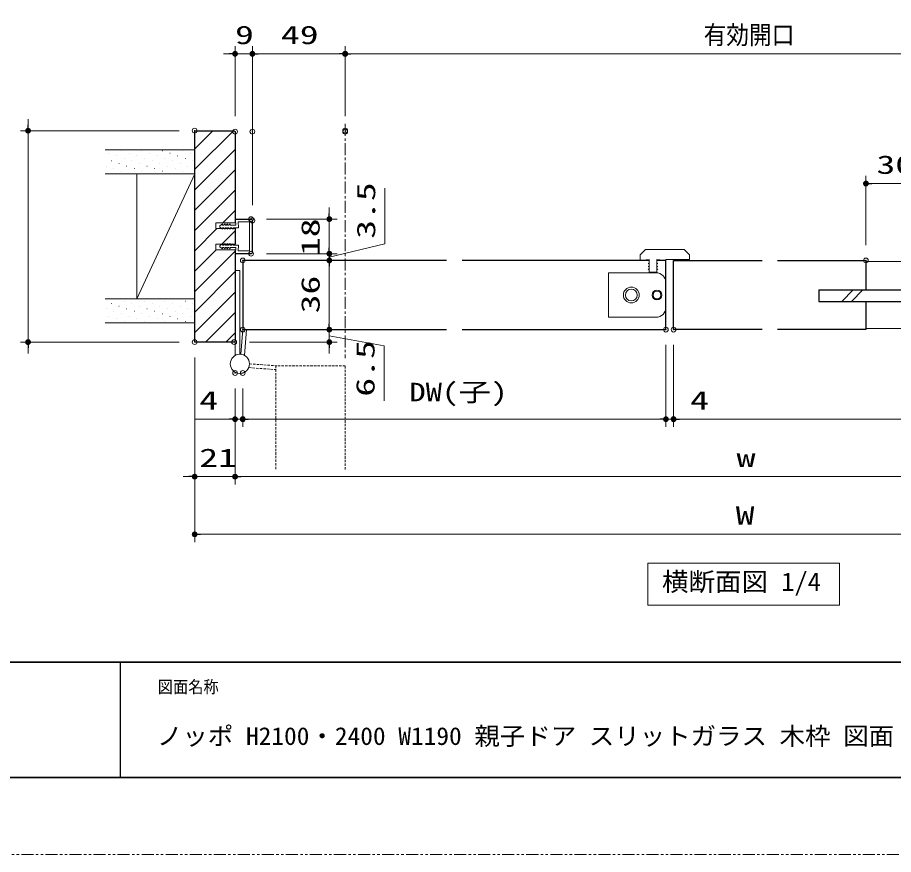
# Model space of a CAD drawing. Units: millimetres, scale not verified. Extents: x -1306 to 1306, y -607 to 607.
# Drawn here: x -946.3 to -490.8, y -594 to -158.5 of the extents above; entities that cross this region are included whole.
import ezdxf
from ezdxf.enums import TextEntityAlignment as Align

# ---------------------------------------------------------------- set-up
doc = ezdxf.new("R2010")
doc.units = ezdxf.units.MM
doc.header["$LTSCALE"] = 5
doc.header["$PDMODE"] = 32
doc.header["$PDSIZE"] = 2.5
for name, pattern in [('USER1', [2.5, 1.25, -0.25, 0.25, -0.25, 0.25, -0.25]), ('USER2', [0.375, 0.25, -0.125]), ('USER3', [2, 1.25, -0.25, 0.25, -0.25])]:
    doc.linetypes.add(name, pattern=pattern)
for name, color, linetype, lineweight in [('0-1_線(黄)', 2, 'Continuous', 15), ('0-3_陰線', 4, 'USER1', 9), ('0-C_中心線', 3, 'USER3', 9), ('0-D_線(白)', 7, 'Continuous', 30), ('1-0_線(水)', 4, 'Continuous', 9), ('1-1_寸法線', 3, 'Continuous', 13), ('1-2_ハッチング', 6, 'Continuous', 9), ('1-4_DEFPOINTS', 7, 'Continuous', 5), ('1-5_0', 3, 'Continuous', 25), ('1-6_点線(黄)', 2, 'USER2', 15), ('1-7_図面枠', 7, 'Continuous', 35)]:
    doc.layers.add(name, color=color, linetype=linetype, lineweight=lineweight)
doc.styles.add('ＭＳ ゴシック', font='')
doc.styles.get('ＭＳ ゴシック').set_extended_font_data('MS Gothic')

# ---------------------------------------------------------------- blocks, each defined once
blk = doc.blocks.new('_DOT')
at = {"layer": '1-5_0'}
blk.add_line((-2.5, 0), (-5, 0), dxfattribs=at)
for points in [[(0, 0), (-2.5, 0), (-2.48, 0.313)], [(0, 0), (-2.48, -0.313), (-2.5, 0)], [(0, 0), (-2.48, 0.313), (-2.421, 0.622)], [(0, 0), (-2.421, -0.622), (-2.48, -0.313)], [(0, 0), (-2.421, 0.622), (-2.324, 0.92)], [(0, 0), (-2.324, -0.92), (-2.421, -0.622)], [(0, 0), (-2.324, 0.92), (-2.191, 1.204)], [(0, 0), (-2.191, -1.204), (-2.324, -0.92)], [(0, 0), (-2.191, 1.204), (-2.023, 1.469)], [(0, 0), (-2.023, -1.469), (-2.191, -1.204)], [(0, 0), (-2.023, 1.469), (-1.822, 1.711)], [(0, 0), (-1.822, -1.711), (-2.023, -1.469)], [(0, 0), (-1.822, 1.711), (-1.594, 1.926)], [(0, 0), (-1.594, -1.926), (-1.822, -1.711)], [(0, 0), (-1.594, 1.926), (-1.34, 2.111)], [(0, 0), (-1.34, -2.111), (-1.594, -1.926)], [(0, 0), (-1.34, 2.111), (-1.064, 2.262)], [(0, 0), (-1.064, -2.262), (-1.34, -2.111)], [(0, 0), (-1.064, 2.262), (-0.773, 2.378)], [(0, 0), (-0.773, -2.378), (-1.064, -2.262)], [(0, 0), (-0.773, 2.378), (-0.468, 2.456)], [(0, 0), (-0.468, -2.456), (-0.773, -2.378)], [(0, 0), (-0.468, 2.456), (-0.157, 2.495)], [(0, 0), (-0.157, -2.495), (-0.468, -2.456)], [(0, 0), (-0.157, 2.495), (0.157, 2.495)], [(0, 0), (0.157, -2.495), (-0.157, -2.495)], [(0, 0), (0.157, 2.495), (0.468, 2.456)], [(0, 0), (0.468, 2.456), (0.773, 2.378)], [(0, 0), (0.773, 2.378), (1.064, 2.262)], [(0, 0), (1.064, 2.262), (1.34, 2.111)], [(0, 0), (1.34, 2.111), (1.594, 1.926)], [(0, 0), (1.594, 1.926), (1.822, 1.711)], [(0, 0), (1.822, 1.711), (2.023, 1.469)], [(0, 0), (2.023, 1.469), (2.191, 1.204)], [(0, 0), (2.191, 1.204), (2.324, 0.92)], [(0, 0), (2.324, 0.92), (2.421, 0.622)], [(0, 0), (2.421, 0.622), (2.48, 0.313)], [(0, 0), (2.48, 0.313), (2.5, 0)], [(0, 0), (0.468, -2.456), (0.157, -2.495)], [(0, 0), (0.773, -2.378), (0.468, -2.456)], [(0, 0), (1.064, -2.262), (0.773, -2.378)], [(0, 0), (1.34, -2.111), (1.064, -2.262)], [(0, 0), (1.594, -1.926), (1.34, -2.111)], [(0, 0), (1.822, -1.711), (1.594, -1.926)], [(0, 0), (2.023, -1.469), (1.822, -1.711)], [(0, 0), (2.191, -1.204), (2.023, -1.469)], [(0, 0), (2.324, -0.92), (2.191, -1.204)], [(0, 0), (2.421, -0.622), (2.324, -0.92)], [(0, 0), (2.48, -0.313), (2.421, -0.622)], [(0, 0), (2.5, 0), (2.48, -0.313)]]:
    blk.add_solid(points, dxfattribs=at)

msp = doc.modelspace()

# ---------------------------------------------------------------- linework, layer by layer
at = {"layer": '0-1_線(黄)'}
for p, q in [((-900.778, -227.417), (-854.145, -227.417)), ((-900.778, -239.917), (-854.145, -239.917)), ((-854.145, -239.917), (-884.145, -304.917)), ((-884.145, -239.917), (-884.145, -304.917)), ((-900.778, -304.917), (-854.145, -304.917)), ((-900.778, -317.417), (-854.145, -317.417))]:
    msp.add_line(p, q, dxfattribs=at)
msp.add_lwpolyline([(-618.465, -442.417), (-518.928, -442.417), (-518.928, -464.252), (-618.465, -464.252)], close=True, dxfattribs=at)
at = {"layer": '0-3_陰線'}
msp.add_line((387.036, -594), (-1292.964, -594), dxfattribs=at)
at = {"layer": '0-C_中心線'}
msp.add_line((-775.894, -213.916), (-775.894, -335.75), dxfattribs=at)
at = {"layer": '0-D_線(白)'}
for p, q in [((-854.145, -217.417), (-833.645, -217.417)), ((-854.145, -327.417), (-854.145, -217.417)), ((-833.645, -217.417), (-833.145, -217.917)), ((-833.145, -217.917), (-833.145, -265.387)), ((-833.145, -268.387), (-833.145, -276.417)), ((-833.145, -279.417), (-833.145, -326.917)), ((-829.145, -284.917), (-829.145, -320.917)), ((-723.145, -284.917), (-829.145, -284.917)), ((-617.887, -284.917), (-715.145, -284.917)), ((-609.145, -284.917), (-613.773, -284.917)), ((-609.145, -320.917), (-609.145, -284.917)), ((-605.145, -284.917), (-559.145, -284.917)), ((-605.145, -320.917), (-605.145, -284.917)), ((-551.145, -284.917), (-505.145, -284.917)), ((-505.145, -284.917), (-505.145, -300.217)), ((-505.145, -306.217), (-505.145, -320.917)), ((-829.145, -320.917), (-723.145, -320.917)), ((-715.145, -320.917), (-609.145, -320.917)), ((-559.145, -320.917), (-605.145, -320.917)), ((-505.145, -320.917), (-551.145, -320.917)), ((-833.645, -327.417), (-854.145, -327.417)), ((-833.645, -327.417), (-833.145, -326.917)), ((-833.145, -326.917), (-833.645, -327.417))]:
    msp.add_line(p, q, dxfattribs=at)
for points in [[(-529.645, -300.217), (-529.645, -306.217), (-450.645, -306.217)], [(-529.645, -300.217), (-450.645, -300.217), (-450.645, -306.217)]]:
    msp.add_lwpolyline(points, dxfattribs=at)
at = {"layer": '1-0_線(水)'}
for p, q in [((-622.515, -282.088), (-619.687, -279.26)), ((-619.687, -279.26), (-599.631, -279.26)), ((-596.803, -282.088), (-599.631, -279.26)), ((-596.803, -282.088), (-596.803, -284.403)), ((-617.887, -286.46), (-618.401, -286.46)), ((-618.401, -286.46), (-617.887, -286.757)), ((-617.887, -284.403), (-617.887, -286.46)), ((-617.887, -286.757), (-617.887, -288.002)), ((-609.145, -284.917), (-613.773, -284.403)), ((-613.773, -284.403), (-613.773, -286.46)), ((-613.773, -286.46), (-613.259, -286.46)), ((-613.259, -286.46), (-613.773, -286.757)), ((-613.773, -288.002), (-613.773, -286.757)), ((-613.773, -286.757), (-613.773, -288.002)), ((-596.803, -284.403), (-609.145, -284.403)), ((-609.145, -284.403), (-609.145, -284.917)), ((-505.145, -285.417), (-475.145, -285.417)), ((-833.145, -334.387), (-833.145, -290.217)), ((-638.971, -291.346), (-638.971, -314.487)), ((-614.287, -291.346), (-638.971, -291.346)), ((-617.887, -288.002), (-618.401, -288.002)), ((-618.401, -288.002), (-617.887, -288.299)), ((-617.887, -289.545), (-618.401, -289.545)), ((-618.401, -289.545), (-617.887, -289.842)), ((-617.887, -288.299), (-617.887, -289.545)), ((-617.887, -289.842), (-617.887, -291.088)), ((-617.887, -291.088), (-613.773, -291.088)), ((-613.773, -288.002), (-613.259, -288.002)), ((-613.259, -288.002), (-613.773, -288.299)), ((-613.773, -288.299), (-613.773, -289.545)), ((-613.773, -289.545), (-613.259, -289.545)), ((-517.726, -306.217), (-511.726, -300.217)), ((-512.726, -306.217), (-506.726, -300.217)), ((-614.287, -314.487), (-638.971, -314.487)), ((-830.145, -333.717), (-829.145, -320.917)), ((-828.193, -334.359), (-827.124, -320.917)), ((-505.145, -320.417), (-475.145, -320.417))]:
    msp.add_line(p, q, dxfattribs=at)
for points in [[(-617.887, -284.403), (-622.515, -284.917), (-622.515, -282.088)], [(-833.145, -290.217), (-830.645, -290.217), (-830.645, -333.717)], [(-613.259, -289.545), (-613.773, -289.842), (-613.773, -291.088)]]:
    msp.add_lwpolyline(points, dxfattribs=at)
for centre, radius in [((-627.144, -302.917), 4.114), ((-627.144, -302.917), 3.086), ((-613.773, -302.917), 2.571), ((-613.773, -302.917), 2.057), ((-830.645, -338.717), 5)]:
    msp.add_circle(centre, radius, dxfattribs=at)
for centre, start, end in [((-614.287, -296.489), 0, 90), ((-614.287, -309.345), 270, 0)]:
    msp.add_arc(centre, 5.143, start, end, dxfattribs=at)
at = {"layer": '1-1_寸法線'}
for p, q in [((-836.145, -177.417), (-839.145, -177.417)), ((-833.145, -209.917), (-833.145, -173.417)), ((-833.145, -177.417), (-824.143, -177.417)), ((-824.143, -256.117), (-824.143, -173.417)), ((-824.143, -209.917), (-824.143, -173.417)), ((-821.143, -177.417), (-818.143, -177.417)), ((-821.143, -177.417), (-778.894, -177.417)), ((-775.894, -209.917), (-775.894, -173.417)), ((-775.894, -209.417), (-775.894, -173.417)), ((-772.894, -177.417), (-361.395, -177.417)), ((-940.778, -214.417), (-940.778, -211.417)), ((-862.145, -217.417), (-944.778, -217.417)), ((-940.778, -217.417), (-940.778, -327.417)), ((-505.145, -276.917), (-505.145, -240.917)), ((-478.145, -244.917), (-502.145, -244.917)), ((-784.143, -260.417), (-784.143, -257.417)), ((-833.084, -265.219), (-833.143, -263.729)), ((-832.837, -266.617), (-832.993, -263.723)), ((-832.843, -263.417), (-824.843, -263.417)), ((-832.843, -263.567), (-824.843, -263.567)), ((-824.293, -280.717), (-824.293, -264.117)), ((-824.143, -280.717), (-824.143, -264.117)), ((-816.845, -263.417), (-780.143, -263.417)), ((-784.143, -281.417), (-784.143, -263.417)), ((-841.143, -266.967), (-839.655, -265.867)), ((-841.143, -267.567), (-841.143, -266.967)), ((-841.143, -267.567), (-839.654, -268.667)), ((-839.655, -265.867), (-839.655, -266.617)), ((-839.655, -266.617), (-839.155, -266.617)), ((-839.654, -267.917), (-839.154, -267.917)), ((-839.654, -268.667), (-839.654, -267.917)), ((-839.155, -266.617), (-838.355, -265.867)), ((-839.154, -267.917), (-838.354, -268.667)), ((-838.355, -265.867), (-838.355, -266.617)), ((-838.355, -266.617), (-837.855, -266.617)), ((-838.354, -267.917), (-837.854, -267.917)), ((-838.354, -268.667), (-838.354, -267.917)), ((-837.855, -266.617), (-837.055, -265.867)), ((-837.854, -267.917), (-837.054, -268.667)), ((-837.055, -265.867), (-837.055, -266.617)), ((-837.055, -266.617), (-836.555, -266.617)), ((-837.054, -267.917), (-836.554, -267.917)), ((-837.054, -268.667), (-837.054, -267.917)), ((-836.555, -266.617), (-835.755, -265.867)), ((-836.554, -267.917), (-835.754, -268.667)), ((-835.755, -265.867), (-835.755, -266.617)), ((-835.755, -266.617), (-832.838, -266.617)), ((-835.754, -267.917), (-834.967, -267.917)), ((-835.754, -268.667), (-835.754, -267.917)), ((-834.151, -268.571), (-834.967, -267.917)), ((-834.151, -267.917), (-831.428, -267.917)), ((-834.151, -267.924), (-834.151, -268.571)), ((-831.433, -267.917), (-831.595, -264.917)), ((-831.595, -264.917), (-825.643, -264.917)), ((-841.143, -277.267), (-839.654, -276.167)), ((-841.143, -277.267), (-841.143, -277.867)), ((-839.654, -276.167), (-839.654, -276.917)), ((-839.654, -276.917), (-839.154, -276.917)), ((-839.154, -276.917), (-838.354, -276.167)), ((-838.354, -276.167), (-838.354, -276.917)), ((-838.354, -276.917), (-837.854, -276.917)), ((-837.854, -276.917), (-837.054, -276.167)), ((-837.054, -276.167), (-837.054, -276.917)), ((-837.054, -276.917), (-836.554, -276.917)), ((-836.554, -276.917), (-835.754, -276.167)), ((-835.754, -276.167), (-835.754, -276.917)), ((-835.754, -276.917), (-834.967, -276.917)), ((-834.151, -276.262), (-834.967, -276.917)), ((-834.151, -276.91), (-834.151, -276.262)), ((-834.151, -276.917), (-831.428, -276.917)), ((-831.428, -276.917), (-831.595, -279.917)), ((-784.143, -278.417), (-784.143, -275.417)), ((-841.143, -277.867), (-839.655, -278.967)), ((-839.655, -278.217), (-839.155, -278.217)), ((-839.655, -278.967), (-839.655, -278.217)), ((-839.155, -278.217), (-838.355, -278.967)), ((-838.355, -278.217), (-837.855, -278.217)), ((-838.355, -278.967), (-838.355, -278.217)), ((-837.855, -278.217), (-837.055, -278.967)), ((-837.055, -278.217), (-836.555, -278.217)), ((-837.055, -278.967), (-837.055, -278.217)), ((-836.555, -278.217), (-835.755, -278.967)), ((-835.755, -278.217), (-832.838, -278.217)), ((-835.755, -278.967), (-835.755, -278.217)), ((-833.084, -279.615), (-833.143, -281.105)), ((-832.838, -278.217), (-832.993, -281.111)), ((-832.843, -281.267), (-824.843, -281.267)), ((-832.843, -281.417), (-824.843, -281.417)), ((-816.845, -281.417), (-780.143, -281.417)), ((-816.843, -281.417), (-780.143, -281.417)), ((-784.143, -284.917), (-784.143, -281.417)), ((-784.143, -284.917), (-784.143, -281.417)), ((-821.145, -284.917), (-780.143, -284.917)), ((-821.145, -284.917), (-780.143, -284.917)), ((-784.143, -284.417), (-784.143, -287.417)), ((-784.143, -317.917), (-784.143, -287.917)), ((-784.143, -287.917), (-784.143, -290.917)), ((-784.143, -317.917), (-784.143, -314.917)), ((-821.145, -320.917), (-780.143, -320.917)), ((-821.145, -320.917), (-780.143, -320.917)), ((-784.143, -327.417), (-784.143, -320.917)), ((-784.143, -327.417), (-784.143, -320.917)), ((-862.145, -327.417), (-944.778, -327.417)), ((-825.645, -327.417), (-780.143, -327.417)), ((-940.778, -330.417), (-940.778, -333.417)), ((-784.143, -330.417), (-784.143, -333.417)), ((-609.145, -328.917), (-609.145, -371.521)), ((-609.145, -328.917), (-609.145, -371.521)), ((-605.145, -328.917), (-605.145, -371.521)), ((-605.145, -328.917), (-605.145, -371.521)), ((-854.145, -335.417), (-854.145, -401.417)), ((-854.145, -335.417), (-854.145, -431.417)), ((-833.145, -351.487), (-833.145, -401.417)), ((-833.145, -351.487), (-833.145, -401.417)), ((-833.145, -351.487), (-833.145, -371.521)), ((-829.145, -351.487), (-829.145, -371.521)), ((-829.145, -351.487), (-829.145, -371.521)), ((-836.145, -367.521), (-854.287, -367.521)), ((-829.145, -367.521), (-833.145, -367.521)), ((-826.145, -367.521), (-823.145, -367.521)), ((-612.145, -367.521), (-826.145, -367.521)), ((-612.145, -367.521), (-615.145, -367.521)), ((-609.145, -367.521), (-605.145, -367.521)), ((-602.145, -367.521), (-584.002, -367.521)), ((-602.145, -367.521), (-308.145, -367.521)), ((-857.145, -397.417), (-860.145, -397.417)), ((-854.145, -397.417), (-833.145, -397.417)), ((-830.145, -397.417), (-827.145, -397.417)), ((-830.145, -397.417), (-304.145, -397.417)), ((-851.145, -427.417), (-283.145, -427.417))]:
    msp.add_line(p, q, dxfattribs=at)
for points in [[(-784.143, -283.167), (-755.231, -276.224), (-755.231, -247.271)], [(-833.145, -265.387), (-843.145, -265.387), (-843.145, -268.387), (-833.145, -268.387)], [(-831.595, -279.917), (-825.643, -279.917), (-825.643, -264.917)], [(-833.145, -276.417), (-843.145, -276.417), (-843.145, -279.417), (-833.145, -279.417)], [(-784.143, -324.167), (-755.579, -329.405), (-755.579, -357.882)]]:
    msp.add_lwpolyline(points, dxfattribs=at)
for centre, radius, start, end in [((-832.843, -263.717), 0.3, 90, 182.27472), ((-832.843, -263.717), 0.15, 90, 182.27472), ((-824.843, -264.117), 0.7, 0, 90), ((-824.843, -264.117), 0.55, 0, 90), ((-832.843, -281.117), 0.3, 177.72528, 270), ((-832.843, -281.117), 0.15, 177.72528, 270), ((-824.843, -280.717), 0.55, 270, 0), ((-824.843, -280.717), 0.7, 270, 0)]:
    msp.add_arc(centre, radius, start, end, dxfattribs=at)
at = {"layer": '1-2_ハッチング'}
for p, q in [((-854.145, -226.904), (-844.658, -217.417)), ((-854.145, -237.51), (-834.051, -217.417)), ((-854.145, -248.117), (-833.145, -227.117)), ((-898.836, -229.168), (-898.786, -229.168)), ((-894.858, -230.494), (-894.808, -230.494)), ((-892.207, -227.843), (-892.157, -227.843)), ((-890.881, -231.82), (-890.831, -231.82)), ((-888.229, -229.168), (-888.179, -229.168)), ((-884.252, -230.494), (-884.202, -230.494)), ((-881.6, -227.843), (-881.55, -227.843)), ((-880.274, -231.82), (-880.224, -231.82)), ((-877.623, -229.168), (-877.573, -229.168)), ((-873.645, -230.494), (-873.595, -230.494)), ((-870.994, -227.843), (-870.944, -227.843)), ((-869.668, -231.82), (-869.618, -231.82)), ((-867.016, -229.168), (-866.966, -229.168)), ((-863.039, -230.494), (-862.989, -230.494)), ((-860.387, -227.843), (-860.337, -227.843)), ((-859.061, -231.82), (-859.011, -231.82)), ((-856.41, -229.168), (-856.36, -229.168)), ((-900.162, -235.798), (-900.112, -235.798)), ((-897.51, -233.146), (-897.46, -233.146)), ((-893.533, -234.472), (-893.483, -234.472)), ((-889.555, -235.798), (-889.505, -235.798)), ((-886.904, -233.146), (-886.854, -233.146)), ((-882.926, -234.472), (-882.876, -234.472)), ((-878.949, -235.798), (-878.899, -235.798)), ((-876.297, -233.146), (-876.247, -233.146)), ((-872.319, -234.472), (-872.269, -234.472)), ((-868.342, -235.798), (-868.292, -235.798)), ((-865.69, -233.146), (-865.64, -233.146)), ((-861.713, -234.472), (-861.663, -234.472)), ((-857.735, -235.798), (-857.685, -235.798)), ((-855.084, -233.146), (-855.034, -233.146)), ((-898.836, -239.775), (-898.786, -239.775)), ((-896.184, -237.123), (-896.134, -237.123)), ((-892.207, -238.449), (-892.157, -238.449)), ((-888.229, -239.775), (-888.179, -239.775)), ((-885.578, -237.123), (-885.528, -237.123)), ((-881.6, -238.449), (-881.55, -238.449)), ((-877.623, -239.775), (-877.573, -239.775)), ((-874.971, -237.123), (-874.921, -237.123)), ((-870.994, -238.449), (-870.944, -238.449)), ((-867.016, -239.775), (-866.966, -239.775)), ((-864.364, -237.123), (-864.314, -237.123)), ((-860.387, -238.449), (-860.337, -238.449)), ((-856.41, -239.775), (-856.36, -239.775)), ((-854.145, -258.723), (-833.145, -237.723)), ((-854.145, -269.33), (-833.145, -248.33)), ((-839.595, -265.387), (-833.145, -258.937)), ((-854.145, -279.937), (-842.595, -268.387)), ((-840.018, -276.417), (-833.145, -269.543)), ((-854.145, -290.543), (-843.018, -279.417)), ((-854.145, -301.15), (-833.145, -280.15)), ((-854.145, -311.756), (-833.145, -290.756)), ((-854.145, -322.363), (-833.145, -301.363)), ((-897.51, -307.392), (-897.46, -307.392)), ((-893.533, -308.718), (-893.483, -308.718)), ((-890.881, -306.066), (-890.831, -306.066)), ((-886.904, -307.392), (-886.854, -307.392)), ((-882.926, -308.718), (-882.876, -308.718)), ((-880.274, -306.066), (-880.224, -306.066)), ((-876.297, -307.392), (-876.247, -307.392)), ((-872.319, -308.718), (-872.269, -308.718)), ((-869.668, -306.066), (-869.618, -306.066)), ((-865.69, -307.392), (-865.64, -307.392)), ((-861.713, -308.718), (-861.663, -308.718)), ((-859.061, -306.066), (-859.011, -306.066)), ((-855.084, -307.392), (-855.034, -307.392)), ((-900.162, -310.044), (-900.112, -310.044)), ((-898.836, -314.021), (-898.786, -314.021)), ((-896.184, -311.37), (-896.134, -311.37)), ((-892.207, -312.695), (-892.157, -312.695)), ((-889.555, -310.044), (-889.505, -310.044)), ((-888.229, -314.021), (-888.179, -314.021)), ((-885.578, -311.37), (-885.528, -311.37)), ((-881.6, -312.695), (-881.55, -312.695)), ((-878.949, -310.044), (-878.899, -310.044)), ((-877.623, -314.021), (-877.573, -314.021)), ((-874.971, -311.37), (-874.921, -311.37)), ((-870.994, -312.695), (-870.944, -312.695)), ((-868.342, -310.044), (-868.292, -310.044)), ((-867.016, -314.021), (-866.966, -314.021)), ((-864.364, -311.37), (-864.314, -311.37)), ((-860.387, -312.695), (-860.337, -312.695)), ((-857.735, -310.044), (-857.685, -310.044)), ((-856.41, -314.021), (-856.36, -314.021)), ((-848.592, -327.417), (-833.145, -311.97)), ((-894.858, -315.347), (-894.808, -315.347)), ((-890.881, -316.673), (-890.831, -316.673)), ((-884.252, -315.347), (-884.202, -315.347)), ((-880.274, -316.673), (-880.224, -316.673)), ((-873.645, -315.347), (-873.595, -315.347)), ((-869.668, -316.673), (-869.618, -316.673)), ((-863.039, -315.347), (-862.989, -315.347)), ((-859.061, -316.673), (-859.011, -316.673)), ((-837.985, -327.417), (-833.145, -322.576))]:
    msp.add_line(p, q, dxfattribs=at)
at = {"layer": '1-4_DEFPOINTS'}
for p in [(-824.143, -177.417), (-775.894, -177.417), (-854.145, -217.417), (-833.145, -217.917), (-824.143, -217.917), (-775.894, -217.417), (-775.894, -217.917), (-505.145, -244.917), (-824.845, -263.417), (-824.143, -264.117), (-784.143, -263.417), (-824.845, -281.417), (-824.843, -281.417), (-784.143, -281.417), (-829.145, -284.917), (-784.143, -284.917), (-505.145, -284.917), (-829.145, -320.917), (-784.143, -320.917), (-609.145, -320.917), (-605.145, -320.917), (-940.778, -327.417), (-854.145, -327.417), (-854.145, -327.417), (-833.645, -327.417), (-833.145, -343.487), (-833.145, -343.487), (-829.145, -343.487), (-829.145, -367.521), (-605.145, -367.521), (-833.145, -397.417)]:
    msp.add_point(p, dxfattribs=at)
at = {"layer": '1-5_0', "color": 7}
msp.add_line((-892.964, -494), (-892.964, -554), dxfattribs=at)
msp.add_line((-892.964, -494), (-892.964, -554), dxfattribs=at)
at = {"layer": '1-6_点線(黄)'}
for p, q in [((-825.931, -340.696), (-811.845, -341.738)), ((-825.645, -338.717), (-811.845, -339.717)), ((-775.894, -339.75), (-811.894, -339.75)), ((-811.894, -339.75), (-811.894, -393.709)), ((-775.894, -393.709), (-775.894, -339.75))]:
    msp.add_line(p, q, dxfattribs=at)
at = {"layer": '1-7_図面枠'}
msp.add_line((-1252.964, -494), (347.036, -494), dxfattribs=at)
msp.add_lwpolyline([(-1252.964, -554), (347.036, -554), (347.036, 554), (-1252.964, 554)], close=True, dxfattribs=at)

# ---------------------------------------------------------------- block references
at = {"layer": '1-1_寸法線', "xscale": 0.6, "yscale": 0.6}
for p in [(-833.145, -177.417), (-775.894, -177.417), (-833.145, -367.521), (-609.145, -367.521), (-609.145, -367.521), (-854.145, -397.417)]:
    msp.add_blockref('_DOT', p, dxfattribs=at)
for p, rotation in [((-824.143, -177.417), 180), ((-824.143, -177.417), 180), ((-775.894, -177.417), 180), ((-940.778, -217.417), 270), ((-505.145, -244.917), 180), ((-784.143, -263.417), 270), ((-784.143, -281.417), 270), ((-784.143, -281.417), 90), ((-784.143, -284.917), 90), ((-784.143, -284.917), 90), ((-784.143, -320.917), 270), ((-784.143, -320.917), 270), ((-940.778, -327.417), 90), ((-784.143, -327.417), 90), ((-829.145, -367.521), 180), ((-829.145, -367.521), 180), ((-605.145, -367.521), 180), ((-605.145, -367.521), 180), ((-833.145, -397.417), 180), ((-833.145, -397.417), 180), ((-854.145, -427.417), 180)]:
    msp.add_blockref('_DOT', p, dxfattribs=dict(at, rotation=rotation))

# ---------------------------------------------------------------- texts
at = {"layer": '0-1_線(黄)', "style": 'ＭＳ ゴシック', "width": 1.05}
msp.add_text('横断面図 1/4', height=9.621, dxfattribs=at).set_placement((-611.159, -459.795), align=Align.BOTTOM_LEFT)
at = {"layer": '1-1_寸法線', "style": 'ＭＳ ゴシック'}
for s, width, p in [('9', 1.5, (-833.168, -175.267)), ('49', 1.5, (-809.304, -175.267)), ('有効開口', 0.9, (-589.509, -175.267)), ('30', 1.5, (-499.669, -242.767)), ('DW(子)', 1.3, (-742.526, -361.086)), ('4', 1.5, (-851.716, -365.372)), ('4', 1.5, (-596.573, -365.372)), ('21', 1.5, (-851.74, -395.267)), ('w', 1.5, (-572.383, -395.267)), ('W', 1.5, (-572.859, -425.267))]:
    msp.add_text(s, height=9.604, dxfattribs=dict(at, width=width)).set_placement(p, align=Align.BOTTOM_LEFT)
at = {"layer": '1-1_寸法線', "style": 'ＭＳ ゴシック', "width": 1.5}
for s, p in [('3.5', (-757.381, -273.652)), ('18', (-786.293, -282.655)), ('36', (-786.293, -312.441)), ('6.5', (-757.729, -355.786))]:
    msp.add_text(s, height=9.604, rotation=90, dxfattribs=at).set_placement(p, align=Align.BOTTOM_LEFT)
at = {"layer": '1-7_図面枠', "style": 'ＭＳ ゴシック'}
for s, height, width, p in [('図面名称', 6.452, 0.9, (-873.367, -511.963)), ('ノッポ H2100・2400 W1190 親子ドア スリットガラス 木枠 図面', 9.236, 1.05, (-873.76, -539.776))]:
    msp.add_text(s, height=height, dxfattribs=dict(at, width=width)).set_placement(p, align=Align.BOTTOM_LEFT)

doc.saveas('drawing.dxf')
